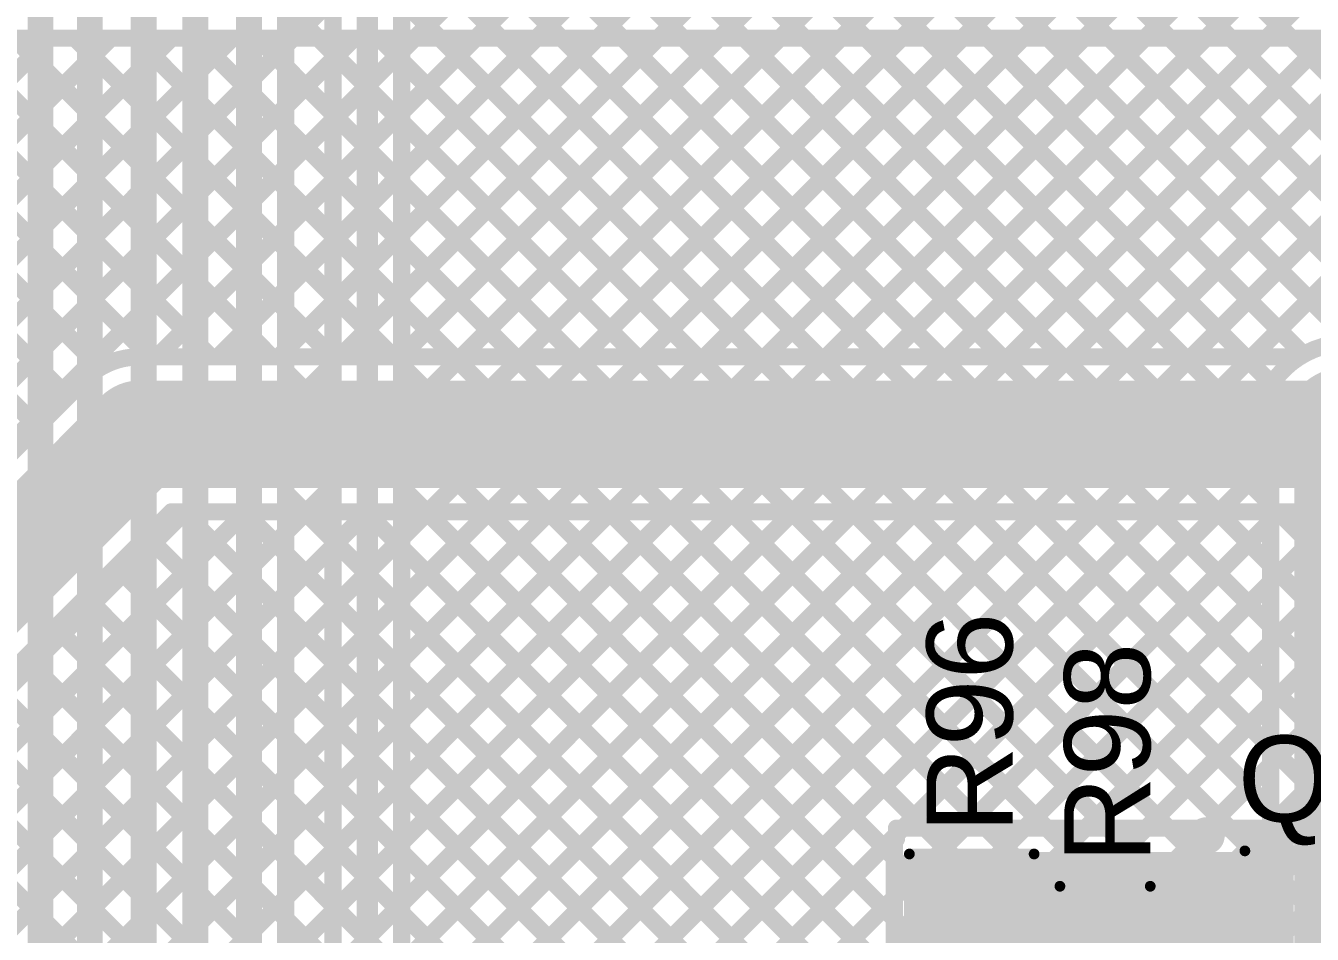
# Model space of a CAD drawing. Header units: millimetres. Extents: x 0 to 214, y 0 to 214.
# Drawn here: x 4.004 to 4.602, y 1.376 to 1.798 of the extents above; entities that cross this region are included whole.
import ezdxf

# ---------------------------------------------------------------- set-up
doc = ezdxf.new("R2010")
doc.units = ezdxf.units.MM
doc.header["$MEASUREMENT"] = 0
for name, color, linetype in [('BottomLayer', 5, 'Continuous'), ('TopLayer', 1, 'Continuous'), ('TopOverlay', 2, 'Continuous'), ('TopPaste', 8, 'Continuous'), ('TopSolder', 216, 'Continuous')]:
    doc.layers.add(name, color=color, linetype=linetype)
doc.styles.add('Arial', font='', dxfattribs={"height": 0.2})
doc.styles.get('Arial').set_extended_font_data('Arial')

# ---------------------------------------------------------------- blocks, each defined once
blk = doc.blocks.new('RES_0603_42')
at = {"layer": 'TopLayer'}
for points in [[(-0.015, 0.0175), (-0.015, -0.0175), (-0.045, -0.0175), (-0.045, 0.0175)], [(0.045, 0.0175), (0.045, -0.0175), (0.015, -0.0175), (0.015, 0.0175)]]:
    blk.add_hatch(color=1, dxfattribs=at).paths.add_polyline_path(points)
at = {"layer": 'TopPaste'}
for points in [[(-0.015, 0.0175), (-0.015, -0.0175), (-0.045, -0.0175), (-0.045, 0.0175)], [(0.045, 0.0175), (0.045, -0.0175), (0.015, -0.0175), (0.015, 0.0175)]]:
    blk.add_hatch(color=8, dxfattribs=at).paths.add_polyline_path(points)
at = {"layer": 'TopSolder'}
for points in [[(-0.011, 0.0215), (-0.011, -0.0215), (-0.049, -0.0215), (-0.049, 0.0215)], [(0.049, 0.0215), (0.049, -0.0215), (0.011, -0.0215), (0.011, 0.0215)]]:
    blk.add_hatch(color=216, dxfattribs=at).paths.add_polyline_path(points)
at = {"layer": 'TopOverlay', "const_width": 0.005}
for points in [[(-0.049, -0.021), (-0.049, 0.021)], [(0.049, 0.021), (-0.049, 0.021)], [(0.049, -0.021), (0.049, 0.021)], [(0.049, -0.021), (-0.049, -0.021)]]:
    blk.add_lwpolyline(points, dxfattribs=at)
at = {"layer": 'TopOverlay', "const_width": 0.0025}
for points in [[(-0.05025, 0.021, 1), (-0.04775, 0.021, 1)], [(-0.05025, 0.021, 1), (-0.04775, 0.021, 1)], [(0.04775, 0.021, 1), (0.05025, 0.021, 1)], [(0.04775, 0.021, 1), (0.05025, 0.021, 1)], [(-0.05025, -0.021, 1), (-0.04775, -0.021, 1)], [(-0.05025, -0.021, 1), (-0.04775, -0.021, 1)], [(0.04775, -0.021, 1), (0.05025, -0.021, 1)], [(0.04775, -0.021, 1), (0.05025, -0.021, 1)]]:
    blk.add_lwpolyline(points, format="xyb", close=True, dxfattribs=at)
blk = doc.blocks.new('RES_0805_44')
at = {"layer": 'TopLayer'}
for points in [[(-0.06, 0.025), (-0.02, 0.025), (-0.02, -0.025), (-0.06, -0.025)], [(0.02, 0.025), (0.06, 0.025), (0.06, -0.025), (0.02, -0.025)]]:
    blk.add_hatch(color=1, dxfattribs=at).paths.add_polyline_path(points)
at = {"layer": 'TopPaste'}
for points in [[(-0.06, 0.025), (-0.02, 0.025), (-0.02, -0.025), (-0.06, -0.025)], [(0.02, 0.025), (0.06, 0.025), (0.06, -0.025), (0.02, -0.025)]]:
    blk.add_hatch(color=8, dxfattribs=at).paths.add_polyline_path(points)
at = {"layer": 'TopSolder'}
for points in [[(-0.064, 0.029), (-0.016, 0.029), (-0.016, -0.029), (-0.064, -0.029)], [(0.016, 0.029), (0.064, 0.029), (0.064, -0.029), (0.016, -0.029)]]:
    blk.add_hatch(color=216, dxfattribs=at).paths.add_polyline_path(points)
at = {"layer": 'TopOverlay', "const_width": 0.005}
for points in [[(0.064, 0.029), (-0.064, 0.029)], [(-0.064, -0.029), (-0.064, 0.029)], [(0.064, -0.029), (0.064, 0.029)], [(0.064, -0.029), (-0.064, -0.029)]]:
    blk.add_lwpolyline(points, dxfattribs=at)
at = {"layer": 'TopOverlay', "const_width": 0.0025}
for points in [[(-0.06525, 0.029, 1), (-0.06275, 0.029, 1)], [(-0.06525, 0.029, 1), (-0.06275, 0.029, 1)], [(0.06275, 0.029, 1), (0.06525, 0.029, 1)], [(0.06275, 0.029, 1), (0.06525, 0.029, 1)], [(-0.06525, -0.029, 1), (-0.06275, -0.029, 1)], [(-0.06525, -0.029, 1), (-0.06275, -0.029, 1)], [(0.06275, -0.029, 1), (0.06525, -0.029, 1)], [(0.06275, -0.029, 1), (0.06525, -0.029, 1)]]:
    blk.add_lwpolyline(points, format="xyb", close=True, dxfattribs=at)
blk = doc.blocks.new('SOT_23_70')
at = {"layer": 'TopLayer'}
for points in [[(-0.01614, 0.05748), (0.01614, 0.05748), (0.01614, 0.02126), (-0.01614, 0.02126)], [(-0.05354, -0.02126), (-0.02126, -0.02126), (-0.02126, -0.05748), (-0.05354, -0.05748)], [(0.02126, -0.02126), (0.05354, -0.02126), (0.05354, -0.05748), (0.02126, -0.05748)]]:
    blk.add_hatch(color=1, dxfattribs=at).paths.add_polyline_path(points)
at = {"layer": 'TopPaste'}
for points in [[(-0.01614, 0.05748), (0.01614, 0.05748), (0.01614, 0.02126), (-0.01614, 0.02126)], [(-0.05354, -0.02126), (-0.02126, -0.02126), (-0.02126, -0.05748), (-0.05354, -0.05748)], [(0.02126, -0.02126), (0.05354, -0.02126), (0.05354, -0.05748), (0.02126, -0.05748)]]:
    blk.add_hatch(color=8, dxfattribs=at).paths.add_polyline_path(points)
at = {"layer": 'TopSolder'}
for points in [[(-0.02014, 0.06148), (0.02014, 0.06148), (0.02014, 0.01726), (-0.02014, 0.01726)], [(-0.05754, -0.01726), (-0.01726, -0.01726), (-0.01726, -0.06148), (-0.05754, -0.06148)], [(0.01726, -0.01726), (0.05754, -0.01726), (0.05754, -0.06148), (0.01726, -0.06148)]]:
    blk.add_hatch(color=216, dxfattribs=at).paths.add_polyline_path(points)
at = {"layer": 'TopOverlay', "const_width": 0.005}
for points in [[(-0.024, 0.029), (-0.061, 0.029)], [(-0.061, -0.027), (-0.061, 0.029)], [(0.061, 0.029), (0.024, 0.029)], [(0.061, -0.027), (0.061, 0.029)], [(0.013, -0.029), (-0.013, -0.029)]]:
    blk.add_lwpolyline(points, dxfattribs=at)
at = {"layer": 'TopOverlay'}
for points, const_width in [([(-0.06225, 0.029, 1), (-0.05975, 0.029, 1)], 0.0025), ([(-0.06225, 0.029, 1), (-0.05975, 0.029, 1)], 0.0025), ([(-0.02525, 0.029, 1), (-0.02275, 0.029, 1)], 0.0025), ([(0.02275, 0.029, 1), (0.02525, 0.029, 1)], 0.0025), ([(0.05975, 0.029, 1), (0.06225, 0.029, 1)], 0.0025), ([(0.05975, 0.029, 1), (0.06225, 0.029, 1)], 0.0025), ([(-0.06225, -0.027, 1), (-0.05975, -0.027, 1)], 0.0025), ([(-0.01425, -0.029, 1), (-0.01175, -0.029, 1)], 0.0025), ([(0.01175, -0.029, 1), (0.01425, -0.029, 1)], 0.0025), ([(0.05975, -0.027, 1), (0.06225, -0.027, 1)], 0.0025), ([(-0.06439, -0.045, 1), (-0.07161, -0.045, 1)], 0.01), ([(-0.07411, -0.045, 1), (-0.06911, -0.045, 1)], 0.005), ([(-0.06689, -0.045, 1), (-0.06189, -0.045, 1)], 0.005)]:
    blk.add_lwpolyline(points, format="xyb", close=True, dxfattribs=dict(at, const_width=const_width))

msp = doc.modelspace()

# ---------------------------------------------------------------- hatches: boundary and pattern name
at = {"layer": 'BottomLayer'}
h = msp.add_hatch(color=5, dxfattribs=at)
edge = h.paths.add_edge_path()
edge.add_arc((4.619, 1.608), 0.0315, 0, 360)
at = {"layer": 'TopLayer'}
h = msp.add_hatch(color=1, dxfattribs=at)
edge = h.paths.add_edge_path()
edge.add_arc((4.619, 1.608), 0.0315, 0, 360)
msp.add_hatch(color=1, dxfattribs=at).paths.add_polyline_path([(4.57863, 1.363), (4.57863, 1.414), (4.42, 1.414), (4.42, 1.363)])

# ---------------------------------------------------------------- linework, layer by layer
at = {"layer": 'BottomLayer'}
for points, const_width in [([(4.011, 0.547), (4.011, 2.504)], 0.012), ([(4.034, 0.531), (4.034, 2.494)], 0.012), ([(4.059, 0.192), (4.059, 2.482)], 0.012), ([(4.083, 0.18588), (4.083, 2.467)], 0.012), ([(4.179, 1.78598), (4.85902, 2.466)], 0.008), ([(4.179, 1.72941), (4.91559, 2.466)], 0.008), ([(4.179, 1.75769), (4.88731, 2.466)], 0.008), ([(4.108, 0.875), (4.108, 2.453)], 0.012), ([(4.163, 2.457), (4.163, 0.871)], 0.01), ([(4.125, 0.88204), (4.125, 2.44596)], 0.008), ([(4.179, 1.70112), (4.92459, 2.44672)], 0.008), ([(4.147, 2.44074), (4.147, 0.871)], 0.008), ([(4.179, 2.44074), (4.179, 0.87763)], 0.008), ([(4.179, 1.67284), (4.925, 2.41884)], 0.008), ([(4.179, 1.64456), (4.925, 2.39056)], 0.008), ([(4.179, 1.61627), (4.925, 2.36227)], 0.008), ([(4.179, 1.58799), (4.925, 2.33399)], 0.008), ([(4.179, 1.5597), (4.925, 2.3057)], 0.008), ([(4.179, 1.53142), (4.925, 2.27742)], 0.008), ([(4.179, 1.50313), (4.925, 2.24913)], 0.008), ([(4.179, 1.47485), (4.925, 2.22085)], 0.008), ([(4.179, 2.20578), (4.70645, 1.67833)], 0.008), ([(4.179, 1.44657), (4.925, 2.19257)], 0.008), ([(4.179, 2.17749), (4.70645, 1.65004)], 0.008), ([(4.179, 1.41828), (4.925, 2.16428)], 0.008), ([(4.179, 2.14921), (4.70645, 1.62176)], 0.008), ([(4.179, 1.39), (4.925, 2.136)], 0.008), ([(4.179, 2.12092), (4.70645, 1.59348)], 0.008), ([(4.179, 1.36171), (4.925, 2.10771)], 0.008), ([(4.179, 2.09264), (4.6212, 1.65044)], 0.008), ([(4.179, 1.33343), (4.925, 2.07943)], 0.008), ([(4.179, 2.06435), (4.59826, 1.64509)], 0.008), ([(4.179, 1.30514), (4.925, 2.05114)], 0.008), ([(4.179, 2.03607), (4.58358, 1.63149)], 0.008), ([(4.179, 1.27686), (4.925, 2.02286)], 0.008), ([(4.179, 2.00779), (4.57656, 1.61022)], 0.008), ([(4.179, 1.24858), (4.925, 1.99458)], 0.008), ([(4.179, 1.9795), (4.583, 1.5755)], 0.008), ([(4.179, 1.95122), (4.583, 1.54722)], 0.008), ([(4.179, 1.92293), (4.583, 1.51893)], 0.008), ([(4.179, 1.89465), (4.583, 1.49065)], 0.008), ([(4.179, 1.86636), (4.583, 1.46236)], 0.008), ([(4.179, 1.83808), (4.583, 1.43408)], 0.008), ([(4.125, 1.78855), (4.147, 1.81055)], 0.008), ([(4.179, 1.8098), (4.583, 1.4058)], 0.008), ([(4.125, 1.80723), (4.147, 1.78523)], 0.008), ([(4.125, 1.76026), (4.147, 1.78226)], 0.008), ([(4.125, 1.77894), (4.147, 1.75694)], 0.008), ([(4.179, 1.78151), (4.583, 1.37751)], 0.008), ([(4.125, 1.73198), (4.147, 1.75398)], 0.008), ([(4.125, 1.75066), (4.147, 1.72866)], 0.008), ([(4.179, 1.75323), (4.583, 1.34923)], 0.008), ([(4.125, 1.70369), (4.147, 1.72569)], 0.008), ([(4.179, 1.72494), (4.583, 1.32094)], 0.008), ([(4.125, 1.72237), (4.147, 1.70037)], 0.008), ([(4.125, 1.67541), (4.147, 1.69741)], 0.008), ([(4.179, 1.69666), (4.583, 1.29266)], 0.008), ([(4.125, 1.69409), (4.147, 1.67209)], 0.008), ([(4.125, 1.64712), (4.147, 1.66912)], 0.008), ([(4.125, 1.66581), (4.147, 1.64381)], 0.008), ([(4.179, 1.66837), (4.583, 1.26437)], 0.008), ([(4.125, 1.61884), (4.147, 1.64084)], 0.008), ([(4.125, 1.63752), (4.147, 1.61552)], 0.008), ([(4.179, 1.64009), (4.583, 1.23609)], 0.008), ([(4.619, 1.206), (4.619, 1.608)], 0.05), ([(4.179, 1.22029), (4.57804, 1.61933)], 0.008), ([(4.125, 1.59056), (4.147, 1.61256)], 0.008), ([(4.179, 1.61181), (4.57719, 1.21361)], 0.008), ([(4.125, 1.60924), (4.147, 1.58724)], 0.008), ([(4.179, 1.19201), (4.57945, 1.59246)], 0.008), ([(4.125, 1.56227), (4.147, 1.58427)], 0.008), ([(4.179, 1.58352), (4.51256, 1.24996)], 0.008), ([(4.583, 1.22858), (4.583, 1.58542)], 0.008), ([(4.125, 1.58095), (4.147, 1.55895)], 0.008), ([(4.179, 1.16372), (4.583, 1.56772)], 0.008), ([(4.125, 1.53399), (4.147, 1.55599)], 0.008), ([(4.125, 1.55267), (4.147, 1.53067)], 0.008), ([(4.179, 1.55524), (4.48574, 1.2485)], 0.008), ([(4.179, 1.13544), (4.583, 1.53944)], 0.008), ([(4.125, 1.5057), (4.147, 1.5277)], 0.008), ([(4.125, 1.52438), (4.147, 1.50238)], 0.008), ([(4.179, 1.52695), (4.45745, 1.2485)], 0.008), ([(4.179, 1.10715), (4.583, 1.51115)], 0.008), ([(4.125, 1.47742), (4.147, 1.49942)], 0.008), ([(4.179, 1.49867), (4.43306, 1.24461)], 0.008), ([(4.125, 1.4961), (4.147, 1.4741)], 0.008), ([(4.179, 1.07887), (4.583, 1.48287)], 0.008), ([(4.125, 1.44913), (4.147, 1.47113)], 0.008), ([(4.125, 1.46782), (4.147, 1.44582)], 0.008), ([(4.179, 1.47038), (4.41858, 1.23081)], 0.008), ([(4.179, 1.05059), (4.583, 1.45459)], 0.008), ([(4.125, 1.42085), (4.147, 1.44285)], 0.008), ([(4.125, 1.43953), (4.147, 1.41753)], 0.008), ([(4.179, 1.4421), (4.40443, 1.21667)], 0.008), ([(4.179, 1.0223), (4.583, 1.4263)], 0.008), ([(4.125, 1.39257), (4.147, 1.41457)], 0.008), ([(4.179, 1.41382), (4.39029, 1.20253)], 0.008), ([(4.125, 1.41125), (4.147, 1.38925)], 0.008), ([(4.179, 0.99402), (4.583, 1.39802)], 0.008), ([(4.125, 1.36428), (4.147, 1.38628)], 0.008), ([(4.179, 1.38553), (4.37967, 1.18486)], 0.008), ([(4.125, 1.38296), (4.147, 1.36096)], 0.008)]:
    msp.add_lwpolyline(points, dxfattribs=dict(at, const_width=const_width))
for points, const_width in [([(4.123, 1.78855, 1), (4.127, 1.78855, 1)], 0.004), ([(4.145, 1.78523, 1), (4.149, 1.78523, 1)], 0.004), ([(4.177, 1.78598, 1), (4.181, 1.78598, 1)], 0.004), ([(4.123, 1.77894, 1), (4.127, 1.77894, 1)], 0.004), ([(4.145, 1.78226, 1), (4.149, 1.78226, 1)], 0.004), ([(4.177, 1.78151, 1), (4.181, 1.78151, 1)], 0.004), ([(4.123, 1.76026, 1), (4.127, 1.76026, 1)], 0.004), ([(4.145, 1.75694, 1), (4.149, 1.75694, 1)], 0.004), ([(4.177, 1.75769, 1), (4.181, 1.75769, 1)], 0.004), ([(4.123, 1.75066, 1), (4.127, 1.75066, 1)], 0.004), ([(4.145, 1.75398, 1), (4.149, 1.75398, 1)], 0.004), ([(4.177, 1.75323, 1), (4.181, 1.75323, 1)], 0.004), ([(4.123, 1.73198, 1), (4.127, 1.73198, 1)], 0.004), ([(4.145, 1.72866, 1), (4.149, 1.72866, 1)], 0.004), ([(4.145, 1.72569, 1), (4.149, 1.72569, 1)], 0.004), ([(4.177, 1.72941, 1), (4.181, 1.72941, 1)], 0.004), ([(4.177, 1.72494, 1), (4.181, 1.72494, 1)], 0.004), ([(4.123, 1.72237, 1), (4.127, 1.72237, 1)], 0.004), ([(4.123, 1.70369, 1), (4.127, 1.70369, 1)], 0.004), ([(4.177, 1.70112, 1), (4.181, 1.70112, 1)], 0.004), ([(4.145, 1.70037, 1), (4.149, 1.70037, 1)], 0.004), ([(4.145, 1.69741, 1), (4.149, 1.69741, 1)], 0.004), ([(4.177, 1.69666, 1), (4.181, 1.69666, 1)], 0.004), ([(4.123, 1.69409, 1), (4.127, 1.69409, 1)], 0.004), ([(4.123, 1.67541, 1), (4.127, 1.67541, 1)], 0.004), ([(4.145, 1.67209, 1), (4.149, 1.67209, 1)], 0.004), ([(4.177, 1.67284, 1), (4.181, 1.67284, 1)], 0.004), ([(4.123, 1.66581, 1), (4.127, 1.66581, 1)], 0.004), ([(4.145, 1.66912, 1), (4.149, 1.66912, 1)], 0.004), ([(4.177, 1.66837, 1), (4.181, 1.66837, 1)], 0.004), ([(4.123, 1.64712, 1), (4.127, 1.64712, 1)], 0.004), ([(4.145, 1.64381, 1), (4.149, 1.64381, 1)], 0.004), ([(4.177, 1.64456, 1), (4.181, 1.64456, 1)], 0.004), ([(4.59626, 1.64509, 1), (4.60026, 1.64509, 1)], 0.004), ([(4.123, 1.63752, 1), (4.127, 1.63752, 1)], 0.004), ([(4.145, 1.64084, 1), (4.149, 1.64084, 1)], 0.004), ([(4.177, 1.64009, 1), (4.181, 1.64009, 1)], 0.004), ([(4.58158, 1.63149, 1), (4.58558, 1.63149, 1)], 0.004), ([(4.6065, 1.608, 1), (4.6315, 1.608, 1)], 0.025), ([(4.123, 1.61884, 1), (4.127, 1.61884, 1)], 0.004), ([(4.57604, 1.61933, 1), (4.58004, 1.61933, 1)], 0.004), ([(4.145, 1.61552, 1), (4.149, 1.61552, 1)], 0.004), ([(4.145, 1.61256, 1), (4.149, 1.61256, 1)], 0.004), ([(4.177, 1.61627, 1), (4.181, 1.61627, 1)], 0.004), ([(4.177, 1.61181, 1), (4.181, 1.61181, 1)], 0.004), ([(4.123, 1.60924, 1), (4.127, 1.60924, 1)], 0.004), ([(4.57456, 1.61022, 1), (4.57856, 1.61022, 1)], 0.004), ([(4.123, 1.59056, 1), (4.127, 1.59056, 1)], 0.004), ([(4.145, 1.58724, 1), (4.149, 1.58724, 1)], 0.004), ([(4.177, 1.58799, 1), (4.181, 1.58799, 1)], 0.004), ([(4.57745, 1.59246, 1), (4.58145, 1.59246, 1)], 0.004), ([(4.145, 1.58427, 1), (4.149, 1.58427, 1)], 0.004), ([(4.177, 1.58352, 1), (4.181, 1.58352, 1)], 0.004), ([(4.581, 1.58542, 1), (4.585, 1.58542, 1)], 0.004), ([(4.581, 1.58542, 1), (4.585, 1.58542, 1)], 0.004), ([(4.123, 1.58095, 1), (4.127, 1.58095, 1)], 0.004), ([(4.581, 1.5755, 1), (4.585, 1.5755, 1)], 0.004), ([(4.581, 1.56772, 1), (4.585, 1.56772, 1)], 0.004), ([(4.123, 1.56227, 1), (4.127, 1.56227, 1)], 0.004), ([(4.145, 1.55895, 1), (4.149, 1.55895, 1)], 0.004), ([(4.177, 1.5597, 1), (4.181, 1.5597, 1)], 0.004), ([(4.123, 1.55267, 1), (4.127, 1.55267, 1)], 0.004), ([(4.145, 1.55599, 1), (4.149, 1.55599, 1)], 0.004), ([(4.177, 1.55524, 1), (4.181, 1.55524, 1)], 0.004), ([(4.581, 1.54722, 1), (4.585, 1.54722, 1)], 0.004), ([(4.581, 1.53944, 1), (4.585, 1.53944, 1)], 0.004), ([(4.123, 1.53399, 1), (4.127, 1.53399, 1)], 0.004), ([(4.145, 1.53067, 1), (4.149, 1.53067, 1)], 0.004), ([(4.145, 1.5277, 1), (4.149, 1.5277, 1)], 0.004), ([(4.177, 1.53142, 1), (4.181, 1.53142, 1)], 0.004), ([(4.123, 1.52438, 1), (4.127, 1.52438, 1)], 0.004), ([(4.177, 1.52695, 1), (4.181, 1.52695, 1)], 0.004), ([(4.581, 1.51893, 1), (4.585, 1.51893, 1)], 0.004), ([(4.581, 1.51115, 1), (4.585, 1.51115, 1)], 0.004), ([(4.123, 1.5057, 1), (4.127, 1.5057, 1)], 0.004), ([(4.145, 1.50238, 1), (4.149, 1.50238, 1)], 0.004), ([(4.145, 1.49942, 1), (4.149, 1.49942, 1)], 0.004), ([(4.177, 1.50313, 1), (4.181, 1.50313, 1)], 0.004), ([(4.177, 1.49867, 1), (4.181, 1.49867, 1)], 0.004), ([(4.123, 1.4961, 1), (4.127, 1.4961, 1)], 0.004), ([(4.581, 1.49065, 1), (4.585, 1.49065, 1)], 0.004), ([(4.581, 1.48287, 1), (4.585, 1.48287, 1)], 0.004), ([(4.123, 1.47742, 1), (4.127, 1.47742, 1)], 0.004), ([(4.145, 1.4741, 1), (4.149, 1.4741, 1)], 0.004), ([(4.177, 1.47485, 1), (4.181, 1.47485, 1)], 0.004), ([(4.123, 1.46782, 1), (4.127, 1.46782, 1)], 0.004), ([(4.145, 1.47113, 1), (4.149, 1.47113, 1)], 0.004), ([(4.177, 1.47038, 1), (4.181, 1.47038, 1)], 0.004), ([(4.581, 1.46236, 1), (4.585, 1.46236, 1)], 0.004), ([(4.581, 1.45459, 1), (4.585, 1.45459, 1)], 0.004), ([(4.123, 1.44913, 1), (4.127, 1.44913, 1)], 0.004), ([(4.145, 1.44582, 1), (4.149, 1.44582, 1)], 0.004), ([(4.177, 1.44657, 1), (4.181, 1.44657, 1)], 0.004), ([(4.123, 1.43953, 1), (4.127, 1.43953, 1)], 0.004), ([(4.145, 1.44285, 1), (4.149, 1.44285, 1)], 0.004), ([(4.177, 1.4421, 1), (4.181, 1.4421, 1)], 0.004), ([(4.581, 1.43408, 1), (4.585, 1.43408, 1)], 0.004), ([(4.581, 1.4263, 1), (4.585, 1.4263, 1)], 0.004), ([(4.123, 1.42085, 1), (4.127, 1.42085, 1)], 0.004), ([(4.145, 1.41753, 1), (4.149, 1.41753, 1)], 0.004), ([(4.145, 1.41457, 1), (4.149, 1.41457, 1)], 0.004), ([(4.177, 1.41828, 1), (4.181, 1.41828, 1)], 0.004), ([(4.177, 1.41382, 1), (4.181, 1.41382, 1)], 0.004), ([(4.123, 1.41125, 1), (4.127, 1.41125, 1)], 0.004), ([(4.581, 1.4058, 1), (4.585, 1.4058, 1)], 0.004), ([(4.581, 1.39802, 1), (4.585, 1.39802, 1)], 0.004), ([(4.123, 1.39257, 1), (4.127, 1.39257, 1)], 0.004), ([(4.177, 1.39, 1), (4.181, 1.39, 1)], 0.004), ([(4.145, 1.38925, 1), (4.149, 1.38925, 1)], 0.004), ([(4.145, 1.38628, 1), (4.149, 1.38628, 1)], 0.004), ([(4.177, 1.38553, 1), (4.181, 1.38553, 1)], 0.004), ([(4.123, 1.38296, 1), (4.127, 1.38296, 1)], 0.004), ([(4.581, 1.37751, 1), (4.585, 1.37751, 1)], 0.004)]:
    msp.add_lwpolyline(points, format="xyb", close=True, dxfattribs=dict(at, const_width=const_width))
at = {"layer": 'BottomLayer', "const_width": 0.008}
msp.add_lwpolyline([(4.583, 1.58542, -1.328231), (4.6615, 1.608)], format="xyb", dxfattribs=at)
at = {"layer": 'TopLayer'}
for points, const_width in [([(3.7424, 1.7921), (5.016, 1.79211)], 0.008), ([(3.829, 1.7921), (4.00959, 1.61151)], 0.008), ([(3.85728, 1.7921), (4.02374, 1.62565)], 0.008), ([(3.86536, 1.64205), (4.01542, 1.7921)], 0.008), ([(3.8795, 1.6279), (4.04371, 1.7921)], 0.008), ([(3.88556, 1.7921), (4.03868, 1.63899)], 0.008), ([(3.89365, 1.61376), (4.07199, 1.7921)], 0.008), ([(3.90779, 1.59962), (4.10027, 1.7921)], 0.008), ([(3.91385, 1.7921), (4.06195, 1.644)], 0.008), ([(3.92193, 1.58548), (4.12856, 1.7921)], 0.008), ([(3.93607, 1.57133), (4.15684, 1.7921)], 0.008), ([(3.94213, 1.7921), (4.09024, 1.644)], 0.008), ([(3.95022, 1.55719), (4.18513, 1.7921)], 0.008), ([(3.97042, 1.7921), (4.11852, 1.644)], 0.008), ([(3.9987, 1.7921), (4.14681, 1.644)], 0.008), ([(4.02699, 1.7921), (4.17509, 1.644)], 0.008), ([(4.05527, 1.7921), (4.20337, 1.644)], 0.008), ([(4.06531, 1.644), (4.21341, 1.7921)], 0.008), ([(4.08355, 1.7921), (4.23166, 1.644)], 0.008), ([(4.09359, 1.644), (4.2417, 1.7921)], 0.008), ([(4.11184, 1.7921), (4.25994, 1.644)], 0.008), ([(4.12188, 1.644), (4.26998, 1.7921)], 0.008), ([(4.14012, 1.7921), (4.28823, 1.644)], 0.008), ([(4.15016, 1.644), (4.29827, 1.7921)], 0.008), ([(4.16841, 1.7921), (4.31651, 1.644)], 0.008), ([(4.17844, 1.644), (4.32655, 1.7921)], 0.008), ([(4.19669, 1.7921), (4.3448, 1.644)], 0.008), ([(4.20673, 1.644), (4.35483, 1.7921)], 0.008), ([(4.22498, 1.7921), (4.37308, 1.644)], 0.008), ([(4.23501, 1.644), (4.38312, 1.79211)], 0.008), ([(4.25326, 1.7921), (4.40136, 1.644)], 0.008), ([(4.2633, 1.644), (4.4114, 1.79211)], 0.008), ([(4.28154, 1.7921), (4.42965, 1.644)], 0.008), ([(4.29158, 1.644), (4.43969, 1.79211)], 0.008), ([(4.30983, 1.7921), (4.45793, 1.644)], 0.008), ([(4.31987, 1.644), (4.46797, 1.79211)], 0.008), ([(4.33811, 1.7921), (4.48622, 1.644)], 0.008), ([(4.34815, 1.644), (4.49626, 1.79211)], 0.008), ([(4.3664, 1.7921), (4.5145, 1.644)], 0.008), ([(4.37643, 1.644), (4.52454, 1.79211)], 0.008), ([(4.39468, 1.79211), (4.54279, 1.644)], 0.008), ([(4.40472, 1.644), (4.55282, 1.79211)], 0.008), ([(4.42297, 1.79211), (4.57107, 1.644)], 0.008), ([(4.433, 1.644), (4.58111, 1.79211)], 0.008), ([(4.45125, 1.79211), (4.59826, 1.64509)], 0.008), ([(4.46129, 1.644), (4.60939, 1.79211)], 0.008), ([(4.47953, 1.79211), (4.6212, 1.65044)], 0.008), ([(4.48957, 1.644), (4.63768, 1.79211)], 0.008), ([(4.50782, 1.79211), (4.65592, 1.644)], 0.008), ([(4.51786, 1.644), (4.66596, 1.79211)], 0.008), ([(4.5361, 1.79211), (4.68421, 1.644)], 0.008), ([(4.54614, 1.644), (4.69425, 1.79211)], 0.008), ([(4.56439, 1.79211), (4.71249, 1.644)], 0.008), ([(4.57442, 1.644), (4.72253, 1.79211)], 0.008), ([(4.59267, 1.79211), (4.70705, 1.67773)], 0.008), ([(4.057, 1.644), (4.59642, 1.644)], 0.008), ([(3.95275, 1.50375), (4.057, 1.608)], 0.05), ([(3.95275, 1.55466), (4.0315, 1.63341)], 0.008), ([(4.057, 1.608), (4.619, 1.608)], 0.05), ([(4.619, 1.608), (5.305, 1.608)], 0.05), ([(3.981, 1.13543), (4.41757, 1.572)], 0.008), ([(3.981, 1.22028), (4.33272, 1.572)], 0.008), ([(3.981, 1.16371), (4.38929, 1.572)], 0.008), ([(3.981, 1.192), (4.361, 1.572)], 0.008), ([(3.981, 1.27685), (4.27615, 1.572)], 0.008), ([(3.981, 1.24857), (4.30443, 1.572)], 0.008), ([(3.981, 1.33342), (4.21958, 1.572)], 0.008), ([(3.981, 1.30513), (4.24787, 1.572)], 0.008), ([(3.981, 1.38999), (4.16301, 1.572)], 0.008), ([(3.981, 1.3617), (4.1913, 1.572)], 0.008), ([(3.981, 1.47484), (4.07816, 1.572)], 0.008), ([(3.981, 1.44656), (4.10644, 1.572)], 0.008), ([(3.981, 1.48109), (4.07191, 1.572)], 0.008), ([(3.981, 1.41827), (4.13473, 1.572)], 0.008), ([(3.981, 1.10714), (4.44586, 1.572)], 0.008), ([(3.98264, 1.05222), (4.50242, 1.572)], 0.008), ([(3.98584, 1.0837), (4.47414, 1.572)], 0.008), ([(3.99994, 1.04124), (4.53071, 1.572)], 0.008), ([(4.07191, 1.572), (4.59642, 1.572)], 0.008), ([(4.07738, 1.572), (4.33308, 1.31631)], 0.008), ([(4.10567, 1.572), (4.34794, 1.32973)], 0.008), ([(4.13395, 1.572), (4.37345, 1.3325)], 0.008), ([(4.16224, 1.572), (4.40174, 1.3325)], 0.008), ([(4.19052, 1.572), (4.409, 1.35352)], 0.008), ([(4.21881, 1.572), (4.408, 1.38281)], 0.008), ([(4.24709, 1.572), (4.408, 1.41109)], 0.008), ([(4.27537, 1.572), (4.42237, 1.425)], 0.008), ([(4.30366, 1.572), (4.45066, 1.425)], 0.008), ([(4.33194, 1.572), (4.47894, 1.425)], 0.008), ([(4.36023, 1.572), (4.50723, 1.425)], 0.008), ([(4.38851, 1.572), (4.53551, 1.425)], 0.008), ([(4.41199, 1.425), (4.55899, 1.572)], 0.008), ([(4.4168, 1.572), (4.5638, 1.425)], 0.008), ([(4.44028, 1.425), (4.58728, 1.572)], 0.008), ([(4.44508, 1.572), (4.62327, 1.39381)], 0.008), ([(4.47336, 1.572), (4.63774, 1.40762)], 0.008), ([(4.49685, 1.425), (4.64385, 1.572)], 0.008), ([(4.50165, 1.572), (4.6625, 1.41115)], 0.008), ([(4.52513, 1.425), (4.67213, 1.572)], 0.008), ([(4.52993, 1.572), (4.66862, 1.43331)], 0.008), ([(4.55341, 1.425), (4.70041, 1.572)], 0.008), ([(4.55822, 1.572), (4.68405, 1.44616)], 0.008), ([(4.5817, 1.425), (4.7287, 1.572)], 0.008), ([(4.5865, 1.572), (4.76686, 1.39164)], 0.008), ([(4.58963, 1.40465), (4.75698, 1.572)], 0.008), ([(4.58963, 1.37636), (4.78527, 1.572)], 0.008), ([(4.46856, 1.425), (4.61002, 1.56646)], 0.008), ([(4.06051, 1.56059), (4.31893, 1.30217)], 0.008), ([(4.04636, 1.54645), (4.30479, 1.28802)], 0.008), ([(4.03222, 1.53231), (4.29065, 1.27388)], 0.008), ([(4.01808, 1.51817), (4.27651, 1.25974)], 0.008), ([(4.00394, 1.50403), (4.26236, 1.2456)], 0.008), ([(3.9898, 1.48988), (4.24822, 1.23146)], 0.008), ([(3.981, 1.47039), (4.23408, 1.21731)], 0.008), ([(3.981, 1.44211), (4.22, 1.20311)], 0.008), ([(4.02823, 1.04124), (4.409, 1.42201)], 0.008), ([(4.408, 1.358), (4.408, 1.42)], 0.008), ([(4.409, 1.42), (4.409, 1.425)], 0.008), ([(4.409, 1.425), (4.58963, 1.425)], 0.008), ([(4.409, 1.42201), (4.41199, 1.425)], 0.008), ([(4.58963, 1.352), (4.58963, 1.425)], 0.008), ([(3.981, 1.41383), (4.2145, 1.18033)], 0.008), ([(4.58963, 1.39917), (4.60826, 1.38054)], 0.008), ([(4.05651, 1.04124), (4.408, 1.39272)], 0.008)]:
    msp.add_lwpolyline(points, dxfattribs=dict(at, const_width=const_width))
for points, const_width in [([(4.01342, 1.7921, 1), (4.01742, 1.7921, 1)], 0.004), ([(4.02499, 1.7921, 1), (4.02899, 1.7921, 1)], 0.004), ([(4.04171, 1.7921, 1), (4.04571, 1.7921, 1)], 0.004), ([(4.05327, 1.7921, 1), (4.05727, 1.7921, 1)], 0.004), ([(4.06999, 1.7921, 1), (4.07399, 1.7921, 1)], 0.004), ([(4.08155, 1.7921, 1), (4.08555, 1.7921, 1)], 0.004), ([(4.09828, 1.7921, 1), (4.10227, 1.7921, 1)], 0.004), ([(4.10984, 1.7921, 1), (4.11384, 1.7921, 1)], 0.004), ([(4.12656, 1.7921, 1), (4.13056, 1.7921, 1)], 0.004), ([(4.13812, 1.7921, 1), (4.14212, 1.7921, 1)], 0.004), ([(4.15484, 1.7921, 1), (4.15884, 1.7921, 1)], 0.004), ([(4.16641, 1.7921, 1), (4.17041, 1.7921, 1)], 0.004), ([(4.18313, 1.7921, 1), (4.18713, 1.7921, 1)], 0.004), ([(4.19469, 1.7921, 1), (4.19869, 1.7921, 1)], 0.004), ([(4.21141, 1.7921, 1), (4.21541, 1.7921, 1)], 0.004), ([(4.22298, 1.7921, 1), (4.22698, 1.7921, 1)], 0.004), ([(4.2397, 1.7921, 1), (4.2437, 1.7921, 1)], 0.004), ([(4.25126, 1.7921, 1), (4.25526, 1.7921, 1)], 0.004), ([(4.26798, 1.7921, 1), (4.27198, 1.7921, 1)], 0.004), ([(4.27954, 1.7921, 1), (4.28354, 1.7921, 1)], 0.004), ([(4.29627, 1.7921, 1), (4.30027, 1.7921, 1)], 0.004), ([(4.30783, 1.7921, 1), (4.31183, 1.7921, 1)], 0.004), ([(4.32455, 1.7921, 1), (4.32855, 1.7921, 1)], 0.004), ([(4.33611, 1.7921, 1), (4.34011, 1.7921, 1)], 0.004), ([(4.35283, 1.7921, 1), (4.35683, 1.7921, 1)], 0.004), ([(4.3644, 1.7921, 1), (4.3684, 1.7921, 1)], 0.004), ([(4.38112, 1.79211, 1), (4.38512, 1.79211, 1)], 0.004), ([(4.39268, 1.79211, 1), (4.39668, 1.79211, 1)], 0.004), ([(4.4094, 1.79211, 1), (4.4134, 1.79211, 1)], 0.004), ([(4.42097, 1.79211, 1), (4.42497, 1.79211, 1)], 0.004), ([(4.43769, 1.79211, 1), (4.44169, 1.79211, 1)], 0.004), ([(4.44925, 1.79211, 1), (4.45325, 1.79211, 1)], 0.004), ([(4.46597, 1.79211, 1), (4.46997, 1.79211, 1)], 0.004), ([(4.47753, 1.79211, 1), (4.48153, 1.79211, 1)], 0.004), ([(4.49426, 1.79211, 1), (4.49826, 1.79211, 1)], 0.004), ([(4.50582, 1.79211, 1), (4.50982, 1.79211, 1)], 0.004), ([(4.52254, 1.79211, 1), (4.52654, 1.79211, 1)], 0.004), ([(4.5341, 1.79211, 1), (4.5381, 1.79211, 1)], 0.004), ([(4.55082, 1.79211, 1), (4.55482, 1.79211, 1)], 0.004), ([(4.56239, 1.79211, 1), (4.56639, 1.79211, 1)], 0.004), ([(4.57911, 1.79211, 1), (4.58311, 1.79211, 1)], 0.004), ([(4.59067, 1.79211, 1), (4.59467, 1.79211, 1)], 0.004), ([(4.055, 1.644, 1), (4.059, 1.644, 1)], 0.004), ([(4.055, 1.644, 1), (4.059, 1.644, 1)], 0.004), ([(4.055, 1.644, 1), (4.059, 1.644, 1)], 0.004), ([(4.05995, 1.644, 1), (4.06395, 1.644, 1)], 0.004), ([(4.06331, 1.644, 1), (4.06731, 1.644, 1)], 0.004), ([(4.08824, 1.644, 1), (4.09224, 1.644, 1)], 0.004), ([(4.09159, 1.644, 1), (4.09559, 1.644, 1)], 0.004), ([(4.11652, 1.644, 1), (4.12052, 1.644, 1)], 0.004), ([(4.11988, 1.644, 1), (4.12388, 1.644, 1)], 0.004), ([(4.14481, 1.644, 1), (4.14881, 1.644, 1)], 0.004), ([(4.14816, 1.644, 1), (4.15216, 1.644, 1)], 0.004), ([(4.17309, 1.644, 1), (4.17709, 1.644, 1)], 0.004), ([(4.17644, 1.644, 1), (4.18044, 1.644, 1)], 0.004), ([(4.20137, 1.644, 1), (4.20537, 1.644, 1)], 0.004), ([(4.20473, 1.644, 1), (4.20873, 1.644, 1)], 0.004), ([(4.22966, 1.644, 1), (4.23366, 1.644, 1)], 0.004), ([(4.23301, 1.644, 1), (4.23701, 1.644, 1)], 0.004), ([(4.25794, 1.644, 1), (4.26194, 1.644, 1)], 0.004), ([(4.2613, 1.644, 1), (4.2653, 1.644, 1)], 0.004), ([(4.28623, 1.644, 1), (4.29023, 1.644, 1)], 0.004), ([(4.28958, 1.644, 1), (4.29358, 1.644, 1)], 0.004), ([(4.31451, 1.644, 1), (4.31851, 1.644, 1)], 0.004), ([(4.31787, 1.644, 1), (4.32187, 1.644, 1)], 0.004), ([(4.3428, 1.644, 1), (4.3468, 1.644, 1)], 0.004), ([(4.34615, 1.644, 1), (4.35015, 1.644, 1)], 0.004), ([(4.37108, 1.644, 1), (4.37508, 1.644, 1)], 0.004), ([(4.37443, 1.644, 1), (4.37843, 1.644, 1)], 0.004), ([(4.39936, 1.644, 1), (4.40336, 1.644, 1)], 0.004), ([(4.40272, 1.644, 1), (4.40672, 1.644, 1)], 0.004), ([(4.42765, 1.644, 1), (4.43165, 1.644, 1)], 0.004), ([(4.431, 1.644, 1), (4.435, 1.644, 1)], 0.004), ([(4.45593, 1.644, 1), (4.45993, 1.644, 1)], 0.004), ([(4.45929, 1.644, 1), (4.46329, 1.644, 1)], 0.004), ([(4.48422, 1.644, 1), (4.48822, 1.644, 1)], 0.004), ([(4.48757, 1.644, 1), (4.49157, 1.644, 1)], 0.004), ([(4.5125, 1.644, 1), (4.5165, 1.644, 1)], 0.004), ([(4.51586, 1.644, 1), (4.51986, 1.644, 1)], 0.004), ([(4.54079, 1.644, 1), (4.54479, 1.644, 1)], 0.004), ([(4.54414, 1.644, 1), (4.54814, 1.644, 1)], 0.004), ([(4.56907, 1.644, 1), (4.57307, 1.644, 1)], 0.004), ([(4.57242, 1.644, 1), (4.57642, 1.644, 1)], 0.004), ([(4.59442, 1.644, 1), (4.59842, 1.644, 1)], 0.004), ([(4.59442, 1.644, 1), (4.59842, 1.644, 1)], 0.004), ([(4.59626, 1.64509, 1), (4.60026, 1.64509, 1)], 0.004), ([(4.03668, 1.63899, 1), (4.04068, 1.63899, 1)], 0.004), ([(4.0295, 1.63341, 1), (4.0335, 1.63341, 1)], 0.004), ([(4.0295, 1.63341, 1), (4.0335, 1.63341, 1)], 0.004), ([(4.02954, 1.63346, 1), (4.03354, 1.63346, 1)], 0.004), ([(4.0445, 1.608, 1), (4.0695, 1.608, 1)], 0.025), ([(4.0445, 1.608, 1), (4.0695, 1.608, 1)], 0.025), ([(4.6065, 1.608, 1), (4.6315, 1.608, 1)], 0.025), ([(4.6065, 1.608, 1), (4.6315, 1.608, 1)], 0.025), ([(4.02174, 1.62565, 1), (4.02574, 1.62565, 1)], 0.004), ([(4.00759, 1.61151, 1), (4.01159, 1.61151, 1)], 0.004), ([(4.06991, 1.572, 1), (4.07391, 1.572, 1)], 0.004), ([(4.06991, 1.572, 1), (4.07391, 1.572, 1)], 0.004), ([(4.07538, 1.572, 1), (4.07938, 1.572, 1)], 0.004), ([(4.07616, 1.572, 1), (4.08016, 1.572, 1)], 0.004), ([(4.10367, 1.572, 1), (4.10767, 1.572, 1)], 0.004), ([(4.10444, 1.572, 1), (4.10844, 1.572, 1)], 0.004), ([(4.13195, 1.572, 1), (4.13595, 1.572, 1)], 0.004), ([(4.13273, 1.572, 1), (4.13673, 1.572, 1)], 0.004), ([(4.16024, 1.572, 1), (4.16424, 1.572, 1)], 0.004), ([(4.16101, 1.572, 1), (4.16501, 1.572, 1)], 0.004), ([(4.18852, 1.572, 1), (4.19252, 1.572, 1)], 0.004), ([(4.1893, 1.572, 1), (4.1933, 1.572, 1)], 0.004), ([(4.21681, 1.572, 1), (4.22081, 1.572, 1)], 0.004), ([(4.21758, 1.572, 1), (4.22158, 1.572, 1)], 0.004), ([(4.24509, 1.572, 1), (4.24909, 1.572, 1)], 0.004), ([(4.24587, 1.572, 1), (4.24987, 1.572, 1)], 0.004), ([(4.27337, 1.572, 1), (4.27737, 1.572, 1)], 0.004), ([(4.27415, 1.572, 1), (4.27815, 1.572, 1)], 0.004), ([(4.30166, 1.572, 1), (4.30566, 1.572, 1)], 0.004), ([(4.30243, 1.572, 1), (4.30643, 1.572, 1)], 0.004), ([(4.32994, 1.572, 1), (4.33394, 1.572, 1)], 0.004), ([(4.33072, 1.572, 1), (4.33472, 1.572, 1)], 0.004), ([(4.35823, 1.572, 1), (4.36223, 1.572, 1)], 0.004), ([(4.359, 1.572, 1), (4.363, 1.572, 1)], 0.004), ([(4.38651, 1.572, 1), (4.39051, 1.572, 1)], 0.004), ([(4.38729, 1.572, 1), (4.39129, 1.572, 1)], 0.004), ([(4.4148, 1.572, 1), (4.4188, 1.572, 1)], 0.004), ([(4.41557, 1.572, 1), (4.41957, 1.572, 1)], 0.004), ([(4.44308, 1.572, 1), (4.44708, 1.572, 1)], 0.004), ([(4.44386, 1.572, 1), (4.44786, 1.572, 1)], 0.004), ([(4.47136, 1.572, 1), (4.47536, 1.572, 1)], 0.004), ([(4.47214, 1.572, 1), (4.47614, 1.572, 1)], 0.004), ([(4.49965, 1.572, 1), (4.50365, 1.572, 1)], 0.004), ([(4.50042, 1.572, 1), (4.50442, 1.572, 1)], 0.004), ([(4.52793, 1.572, 1), (4.53193, 1.572, 1)], 0.004), ([(4.52871, 1.572, 1), (4.53271, 1.572, 1)], 0.004), ([(4.55622, 1.572, 1), (4.56022, 1.572, 1)], 0.004), ([(4.55699, 1.572, 1), (4.56099, 1.572, 1)], 0.004), ([(4.5845, 1.572, 1), (4.5885, 1.572, 1)], 0.004), ([(4.58528, 1.572, 1), (4.58928, 1.572, 1)], 0.004), ([(4.59442, 1.572, 1), (4.59842, 1.572, 1)], 0.004), ([(4.59442, 1.572, 1), (4.59842, 1.572, 1)], 0.004), ([(4.05851, 1.56059, 1), (4.06251, 1.56059, 1)], 0.004), ([(4.04436, 1.54645, 1), (4.04836, 1.54645, 1)], 0.004), ([(4.03022, 1.53231, 1), (4.03422, 1.53231, 1)], 0.004), ([(4.01608, 1.51817, 1), (4.02008, 1.51817, 1)], 0.004), ([(4.00194, 1.50403, 1), (4.00594, 1.50403, 1)], 0.004), ([(4.406, 1.42, 1), (4.41, 1.42, 1)], 0.004), ([(4.407, 1.425, 1), (4.411, 1.425, 1)], 0.004), ([(4.407, 1.425, 1), (4.411, 1.425, 1)], 0.004), ([(4.407, 1.42201, 1), (4.411, 1.42201, 1)], 0.004), ([(4.407, 1.42201, 1), (4.411, 1.42201, 1)], 0.004), ([(4.407, 1.42, 1), (4.411, 1.42, 1)], 0.004), ([(4.40999, 1.425, 1), (4.41399, 1.425, 1)], 0.004), ([(4.40999, 1.425, 1), (4.41399, 1.425, 1)], 0.004), ([(4.42037, 1.425, 1), (4.42437, 1.425, 1)], 0.004), ([(4.43828, 1.425, 1), (4.44228, 1.425, 1)], 0.004), ([(4.44866, 1.425, 1), (4.45266, 1.425, 1)], 0.004), ([(4.46656, 1.425, 1), (4.47056, 1.425, 1)], 0.004), ([(4.47694, 1.425, 1), (4.48094, 1.425, 1)], 0.004), ([(4.49485, 1.425, 1), (4.49885, 1.425, 1)], 0.004), ([(4.50523, 1.425, 1), (4.50923, 1.425, 1)], 0.004), ([(4.52313, 1.425, 1), (4.52713, 1.425, 1)], 0.004), ([(4.53351, 1.425, 1), (4.53751, 1.425, 1)], 0.004), ([(4.55141, 1.425, 1), (4.55541, 1.425, 1)], 0.004), ([(4.5618, 1.425, 1), (4.5658, 1.425, 1)], 0.004), ([(4.5797, 1.425, 1), (4.5837, 1.425, 1)], 0.004), ([(4.58763, 1.425, 1), (4.59163, 1.425, 1)], 0.004), ([(4.58763, 1.425, 1), (4.59163, 1.425, 1)], 0.004), ([(4.406, 1.41109, 1), (4.41, 1.41109, 1)], 0.004), ([(4.58763, 1.40465, 1), (4.59163, 1.40465, 1)], 0.004), ([(4.58763, 1.39917, 1), (4.59163, 1.39917, 1)], 0.004), ([(4.406, 1.39272, 1), (4.41, 1.39272, 1)], 0.004), ([(4.406, 1.38281, 1), (4.41, 1.38281, 1)], 0.004), ([(4.58763, 1.37636, 1), (4.59163, 1.37636, 1)], 0.004)]:
    msp.add_lwpolyline(points, format="xyb", close=True, dxfattribs=dict(at, const_width=const_width))
at = {"layer": 'TopLayer', "const_width": 0.008}
for points in [[(4.59642, 1.644, -0.287675), (4.64158, 1.644)], [(4.0315, 1.63341, -0.199396), (4.057, 1.644)], [(4.03154, 1.63346, -0.198912), (4.057, 1.644)], [(4.64158, 1.572, -0.287675), (4.59642, 1.572)]]:
    msp.add_lwpolyline(points, format="xyb", dxfattribs=at)

# ---------------------------------------------------------------- block references
at = {"rotation": 270}
for name, p in [('SOT_23_70', (4.598, 1.35345)), ('RES_0805_44', (4.444, 1.349)), ('RES_0603_42', (4.506, 1.349))]:
    msp.add_blockref(name, p, dxfattribs=at)

# ---------------------------------------------------------------- texts
at = {"layer": 'TopOverlay', "style": 'Arial'}
for s, p in [('R96', (4.46299, 1.42268)), ('R98', (4.52699, 1.40868))]:
    msp.add_text(s, height=0.04, rotation=90, dxfattribs=at).set_placement(p)
msp.add_text('Q24', height=0.04, dxfattribs=at).set_placement((4.56768, 1.42801))

doc.saveas('drawing.dxf')
